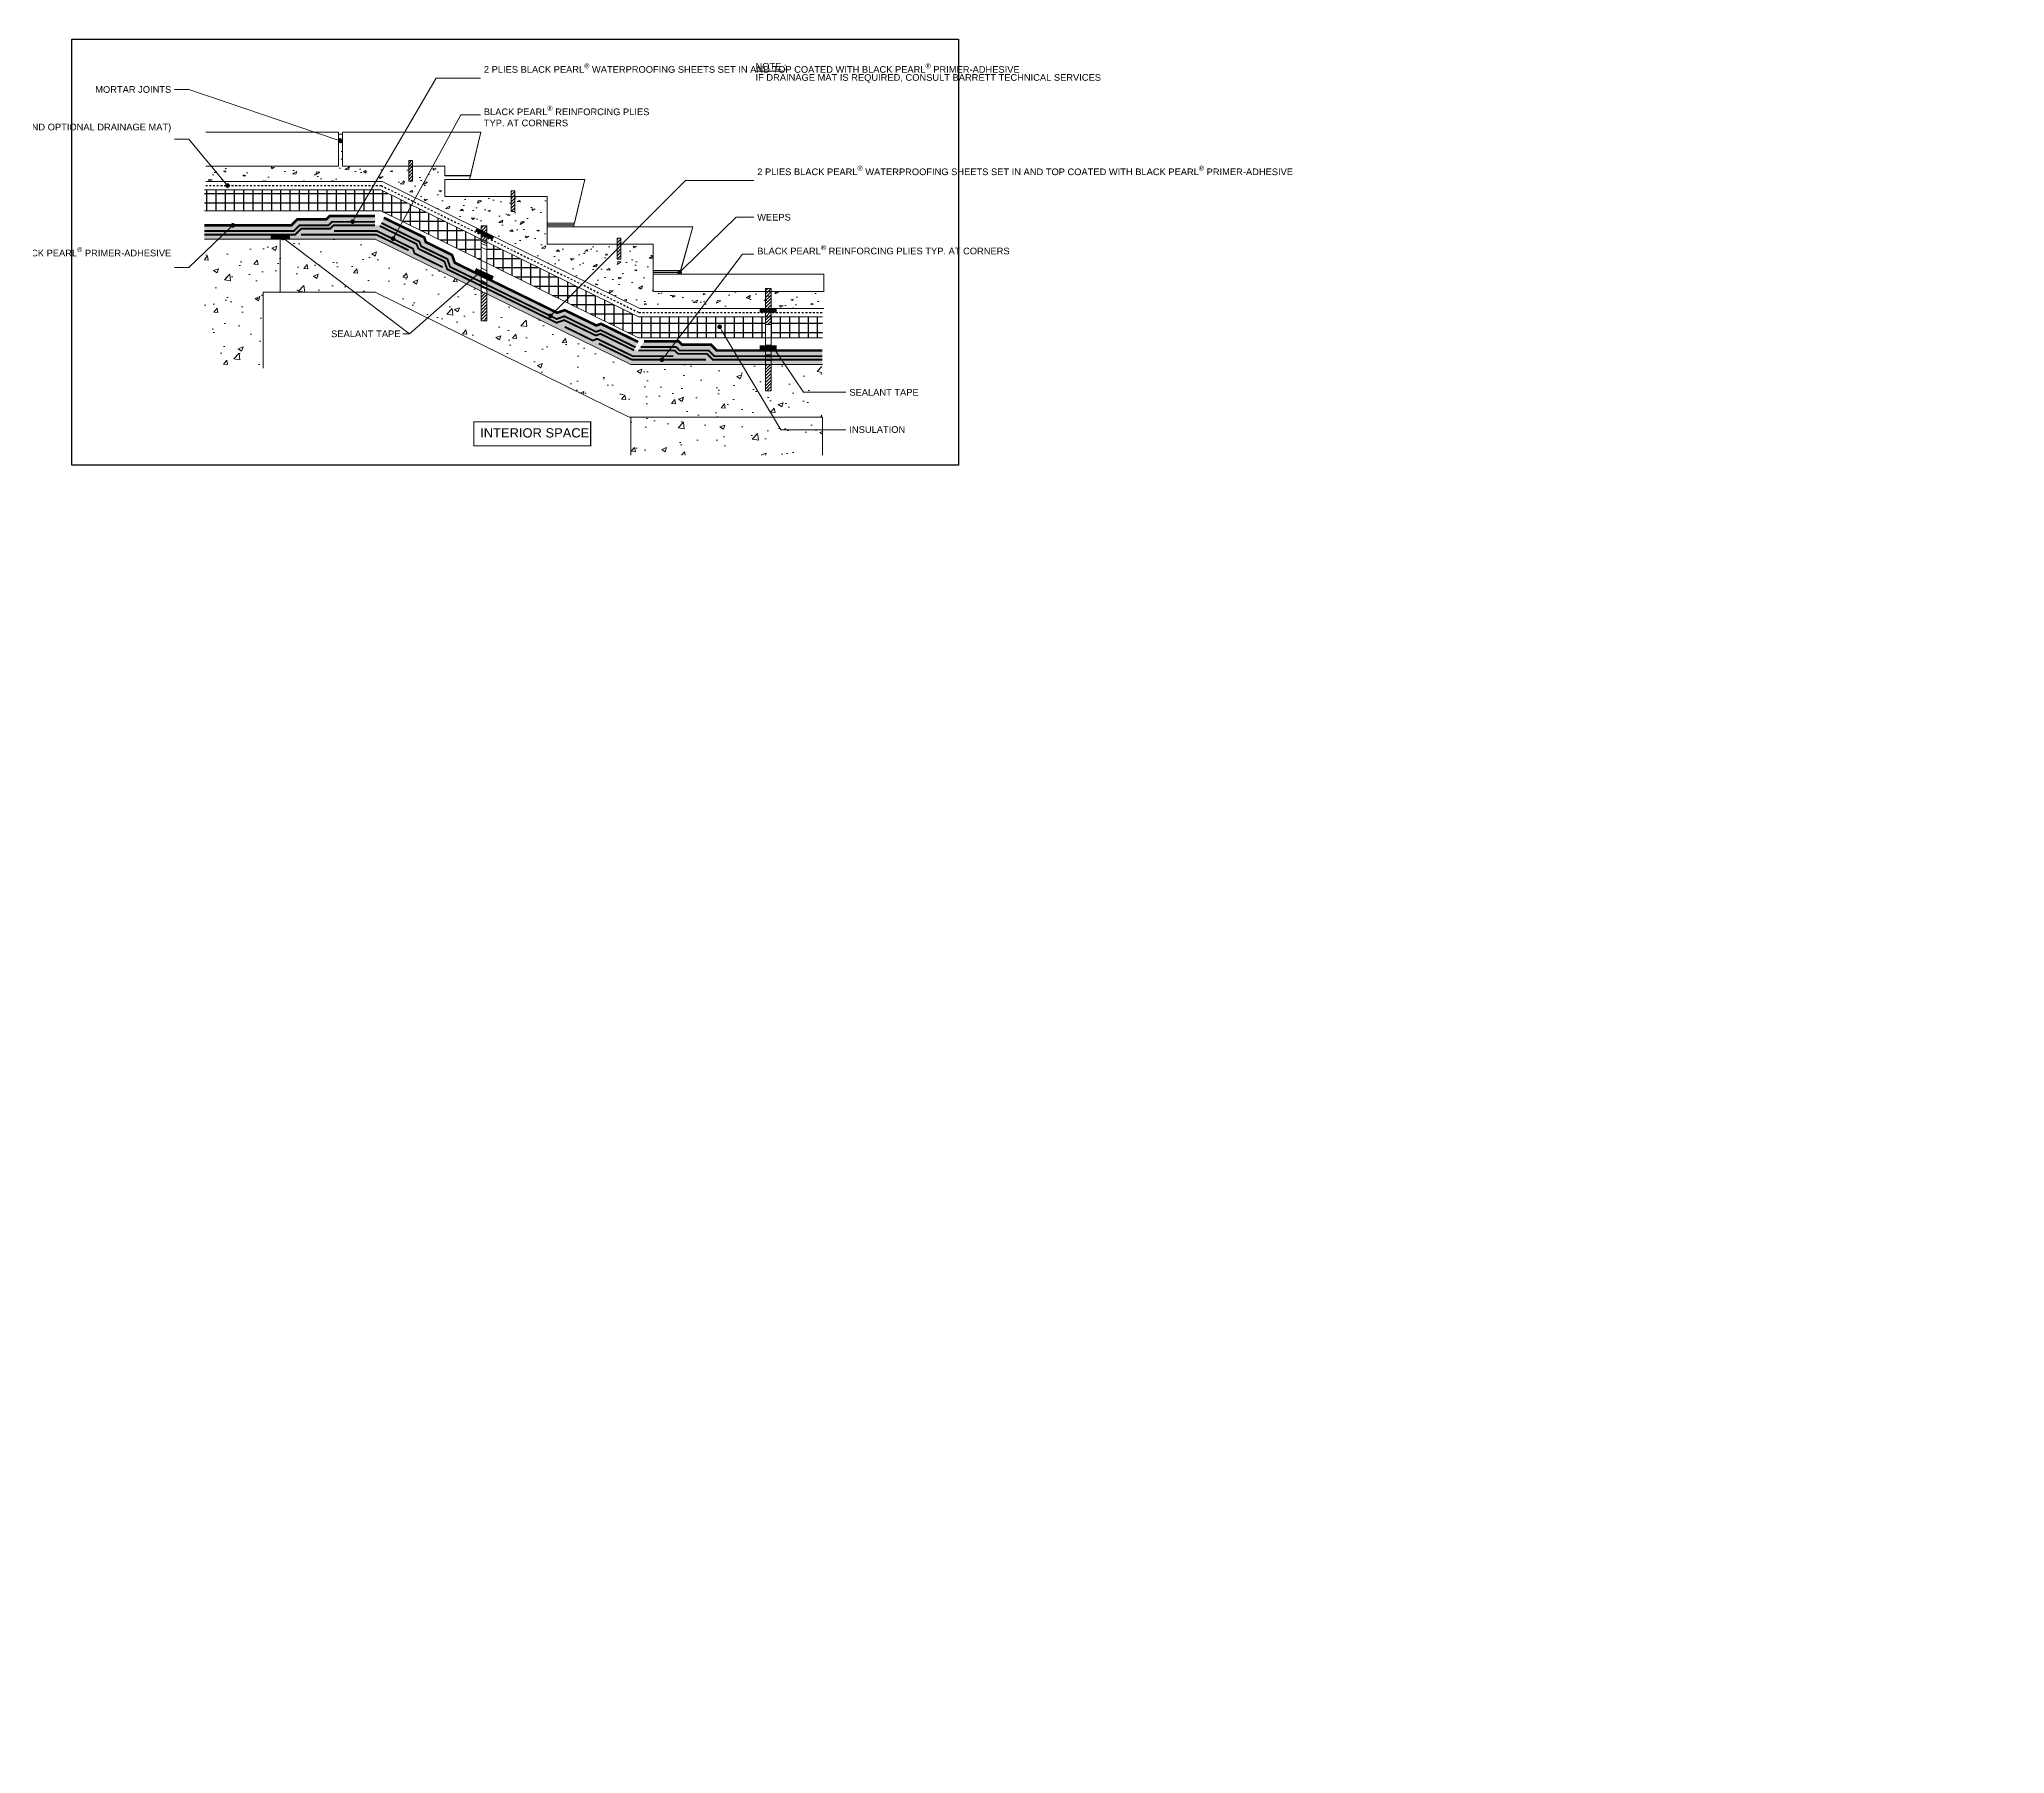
# Model space of a CAD drawing. Header units: inches. Extents: x 0 to 705, y 0 to 93.
# Drawn here: x 598.6 to 704.8, y 0 to 92.6 of the extents above; entities that cross this region are included whole.
import ezdxf
from ezdxf import colors
from ezdxf.entities.mleader import LeaderData, LeaderLine
from ezdxf.math import Vec2, Vec3

# ---------------------------------------------------------------- set-up
doc = ezdxf.new("R2010")
doc.units = ezdxf.units.IN
doc.header["$MEASUREMENT"] = 0
doc.linetypes.add('Dash', pattern=[0.25, 0.125, -0.125])
doc.layers.get('Defpoints').update_dxf_attribs({"color": 103})
doc.layers.add('BP Insulation Foam', color=9, linetype='Continuous')
for name, color, linetype, lineweight in [('BP Mastic', 191, 'Continuous', 0), ('BP Others', 190, 'Continuous', 0), ('BP Primer', 2, 'Continuous', 0), ('BP Sheet Membrane', 166, 'Continuous', 0), ('BP Text', 20, 'Continuous', 0)]:
    doc.layers.add(name, color=color, linetype=linetype, lineweight=lineweight)
doc.layers.add('BP Protection Course', color=7, linetype='Continuous', lineweight=0, true_color=0x216123)
doc.styles.get("Standard").update_dxf_attribs({"font": 'ARIALN.TTF'})
doc.styles.add('TitleBlock', font='sanss___.ttf', dxfattribs={"height": 0.125})
pattern_1 = [(216.8699, (0.08, 0.2), (0.5999999836, 0.4000000247), [0.1, -0.9]), (206.5651, (0.2, 0.14), (-0.199999832, -0.200000262), [0.2236068, -0.2236068]), (198.4349, (0.2, 0.04), (-0.400000087, -0.1999996806), [0.1264912, -0.5059644])]
pattern_2 = [(50, (687.1552, 79.2774), (2.689726, -0.23532), [0.28125, -3.09375]), (355, (687.1552, 79.2774), (-0.52032, 2.82072), [0.225, -2.475]), (100.4514, (687.3793, 79.2578), (2.16941, 2.5854), [0.23903, -2.62928]), (46.184, (687.1552, 80.0274), (4.00215, -0.6207), [0.42188, -4.64062]), (96.6356, (687.4887, 79.9757), (3.50498, 3.65294), [0.35854, -3.94393]), (351.184, (687.155, 80.0274), (3.50498, 3.65294), [0.3375, -3.7125]), (21, (687.5302, 79.84), (2.2384, -1.50982), [0.28125, -3.09375]), (326, (687.5302, 79.84), (0.91243, 2.71931), [0.225, -2.475]), (71.4514, (687.7167, 79.714), (3.15083, 1.20949), [0.23903, -2.62928]), (37.5, (687.1552, 79.2774), (0.0456, 1.248352), [0, -2.445, 0, -2.5125, 0, -2.484375]), (7.5, (687.1552, 79.2774), (0.98651, 1.479044), [0, -1.4325, 0, -2.38875, 0, -0.946875]), (327.5, (686.3189, 79.2774), (2.001834, -0.084581), [0, -0.9375, 0, -2.925, 0, -3.88125]), (317.5, (685.944, 79.2774), (2.18695, 0.375394), [0, -1.21875, 0, -1.9425, 0, -2.75625])]
pattern_3 = [(9.60285, (436.8284, 65.5181), (0.541903, 1.607184), [0.12861, -3.097972]), (157.953, (436.9336, 65.4755), (-0.541903, -1.607184), [0.113509, -2.734193]), (71.3671, (436.9336, 65.4755), (-2.639468, 1.068933), [0.067605, -1.628478]), (9.60285, (437.9096, 65.2553), (0.541903, 1.607184), [0.12861, -3.097972]), (157.953, (438.0364, 65.2768), (-0.541903, -1.607184), [0.113509, -2.734193]), (71.3671, (437.9096, 65.2553), (-2.639468, 1.068933), [0.067605, -1.628478]), (29.9515, (439.267, 65.5246), (-2.097564, 2.676116), [0.13778, -4.15939]), (128.0897, (439.267, 65.5246), (-3.723275, -2.145435), [0.10902, -3.29118]), (174.7908, (439.3864, 65.5933), (2.097564, -2.676116), [0.18741, -5.65757]), (29.9515, (436.8226, 66.7257), (-2.097564, 2.676116), [0.13778, -4.15939]), (128.0897, (436.8226, 66.7257), (-3.723275, -2.145435), [0.10902, -3.29118]), (174.7908, (436.942, 66.7945), (2.097564, -2.676116), [0.18741, -5.65757]), (29.9515, (439.737, 67.184), (-2.097564, 2.676116), [0.13778, -4.15939]), (128.0897, (439.737, 67.184), (-3.723275, -2.145435), [0.10902, -3.29118]), (174.7908, (439.8563, 67.2527), (2.097564, -2.676116), [0.18741, -5.65757]), (29.9515, (438.414, 66.0065), (-2.097564, 2.676116), [0.13778, -4.15939]), (128.0897, (438.6007, 65.9895), (-3.723275, -2.145435), [0.10902, -3.29118]), (174.7908, (438.6007, 65.9895), (2.097564, -2.676116), [0.18741, -5.65757]), (29.9515, (438.009, 64.4133), (-2.097564, 2.676116), [0.13778, -4.15939]), (128.0897, (438.1956, 64.3963), (-3.723275, -2.145435), [0.10902, -3.29118]), (174.7908, (438.1956, 64.3963), (2.097564, -2.676116), [0.18741, -5.65757]), (29.9515, (441.147, 65.0043), (-2.097564, 2.676116), [0.13778, -4.15939]), (128.0897, (441.3335, 64.9873), (-3.723275, -2.145435), [0.10902, -3.29118]), (174.7908, (441.3335, 64.9873), (2.097564, -2.676116), [0.18741, -5.65757]), (29.9515, (440.3624, 65.0983), (1.62571, 4.82155), [0.26361, -8.33072]), (71.367, (440.541, 65.082), (-5.82084, 0.53068), [0.15607, -4.93218]), (174.7908, (440.541, 65.082), (-1.62571, -4.82155), [0.17928, -5.6657]), (29.9515, (437.4172, 64.8738), (1.62571, 4.82155), [0.26361, -8.33072]), (71.367, (437.596, 64.8575), (-5.82084, 0.53068), [0.15607, -4.93218]), (174.7908, (437.596, 64.8575), (-1.62571, -4.82155), [0.17928, -5.6657]), (29.9515, (440.7663, 66.6878), (1.62571, 4.82155), [0.26361, -8.33072]), (71.367, (440.945, 66.6715), (-5.82084, 0.53068), [0.15607, -4.93218]), (174.7908, (440.945, 66.6715), (-1.62571, -4.82155), [0.17928, -5.6657]), (29.9515, (437.912, 66.4407), (1.62571, 4.82155), [0.26361, -8.33072]), (71.367, (438.0907, 66.4244), (-5.82084, 0.53068), [0.15607, -4.93218]), (174.7908, (438.0907, 66.4244), (-1.62571, -4.82155), [0.17928, -5.6657]), (29.9515, (438.3188, 67.848), (1.62571, 4.82155), [0.26361, -8.33072]), (71.367, (438.4974, 67.832), (-5.82084, 0.53068), [0.15607, -4.93218]), (174.7908, (438.4974, 67.832), (-1.62571, -4.82155), [0.17928, -5.6657]), (29.9515, (441.3558, 68.3147), (1.62571, 4.82155), [0.26361, -8.33072]), (71.367, (441.5343, 68.2985), (-5.82084, 0.53068), [0.15607, -4.93218]), (174.7908, (441.5343, 68.2985), (-1.62571, -4.82155), [0.17928, -5.6657]), (29.9515, (435.9113, 64.405), (1.62571, 4.82155), [0.26361, -8.33072]), (71.367, (435.9113, 64.405), (-5.82084, 0.53068), [0.15607, -4.93218]), (174.7908, (436.1397, 64.5365), (-1.62571, -4.82155), [0.17928, -5.6657]), (29.9515, (436.2618, 65.922), (1.62571, 4.82155), [0.26361, -8.33072]), (71.367, (436.262, 65.922), (-5.82084, 0.53068), [0.15607, -4.93218]), (174.7908, (436.49, 66.0535), (-1.62571, -4.82155), [0.17928, -5.6657]), (29.9515, (436.5187, 67.4457), (1.62571, 4.82155), [0.26361, -8.33072]), (71.367, (436.519, 67.4457), (-5.82084, 0.53068), [0.15607, -4.93218]), (174.7908, (436.747, 67.5773), (-1.62571, -4.82155), [0.17928, -5.6657]), (29.9515, (438.5756, 64.777), (1.62571, 4.82155), [0.26361, -8.33072]), (71.367, (438.5756, 64.777), (-5.82084, 0.53068), [0.15607, -4.93218]), (174.7908, (438.804, 64.9087), (-1.62571, -4.82155), [0.17928, -5.6657]), (29.9515, (439.167, 66.404), (1.62571, 4.82155), [0.26361, -8.33072]), (71.367, (439.167, 66.404), (-5.82084, 0.53068), [0.15607, -4.93218]), (174.7908, (439.3955, 66.5356), (-1.62571, -4.82155), [0.17928, -5.6657]), (29.9515, (439.616, 67.9692), (1.62571, 4.82155), [0.26361, -8.33072]), (71.367, (439.616, 67.969), (-5.82084, 0.53068), [0.15607, -4.93218]), (174.7908, (439.8445, 68.101), (-1.62571, -4.82155), [0.17895, -5.66528]), (30, (438.827, 64.249), (-0.678675, 4.7105), [0, -2.625]), (45, (435.327, 67.749), (0.64009, 7.040965), [0, -1.75]), (60, (437.077, 64.949), (-4.61817, 5.12975), [0, -0.875]), (15, (436.027, 65.99886), (1.5544902, 0.9600444), [0, -1.4]), (75, (437.077, 65.9989), (-1.080536, 1.376569), [0, -2.1]), (120, (438.827, 66.6989), (-2.15149, 0.57649), [0, -1.75]), (90, (439.527, 65.9989), (-2.1, 0.7), [0, -1.225])]
pattern_4 = [(45, (435.25223, 63.99475), (-0.08838835, 0.08838835), [])]

# ---------------------------------------------------------------- blocks, each defined once
blk = doc.blocks.new('_Dot')
at = {"color": 0, "linetype": 'ByBlock', "lineweight": -2}
blk.add_line((-0.5, 0), (-1, 0), dxfattribs=at)
at = {"color": 0, "linetype": 'ByBlock', "const_width": 0.5}
blk.add_lwpolyline([(-0.25, 0, 1), (0.25, 0, 1)], format="xyb", close=True, dxfattribs=at)

msp = doc.modelspace()

# ---------------------------------------------------------------- hatches: boundary and pattern name
at = {"layer": 'BP Insulation Foam'}
h = msp.add_hatch(dxfattribs=at)
h.set_pattern_fill('NET', color=256, scale=4)
h.set_pattern_definition([(0, (687.1552, 79.2774), (0, 0.5), []), (90, (687.1552, 79.2774), (-0.5, 3e-17), [])])
h.paths.add_polyline_path([(617.05, 84.47), (607.52, 84.47), (607.52, 83.35), (617.05, 83.35), (622.48, 80.67), (622.48, 81.39), (622.48, 81.6), (622.48, 81.8)])
h.paths.add_polyline_path([(622.79, 81.65), (622.79, 81.57), (622.79, 80.52), (630.98, 76.49), (637.84, 76.49), (637.84, 77.2), (637.84, 77.61), (630.98, 77.61)])
h.paths.add_polyline_path([(640.91, 77.61), (638.15, 77.61), (638.15, 76.49), (640.91, 76.49)])
at = {"layer": 'BP Others'}
h = msp.add_hatch(dxfattribs=at)
h.set_pattern_fill('CONCRETE', color=256, scale=3)
h.set_pattern_definition(pattern_3)
h.paths.add_polyline_path([(618.56, 85.75), (614.98, 85.75), (614.98, 87.49), (614.77, 87.49), (614.77, 85.75), (607.59, 85.75), (607.59, 84.93), (617.13, 84.93), (622.55, 82.26), (622.55, 82.78), (622.86, 82.78), (622.86, 82.11), (631.05, 78.07), (637.91, 78.07), (637.91, 78.99), (631.77, 78.99), (631.77, 79.92), (631.77, 81.55), (630.03, 81.55), (630.03, 80.74), (629.82, 80.74), (629.82, 81.55), (626.04, 81.55), (626.04, 82.48), (626.04, 84.11), (624.29, 84.11), (624.29, 83.3), (624.09, 83.3), (624.09, 84.11), (620.51, 84.11), (620.51, 85.04), (620.51, 85.75), (618.77, 85.75), (618.77, 84.93), (618.56, 84.93)])
h = msp.add_hatch(dxfattribs=at)
h.set_pattern_fill('ANSI31', color=256)
h.set_pattern_definition([(45, (435.32701, 64.24886), (-0.08838835, 0.08838835), [])])
h.paths.add_polyline_path([(618.77, 86.06), (618.56, 86.06), (618.56, 85.75), (618.77, 85.75)])
h.paths.add_polyline_path([(618.77, 85.75), (618.56, 85.75), (618.56, 84.93), (618.77, 84.93)])
h.paths.add_polyline_path([(624.29, 84.42), (624.09, 84.42), (624.09, 84.11), (624.29, 84.11)])
h.paths.add_polyline_path([(624.29, 84.11), (624.09, 84.11), (624.09, 83.3), (624.29, 83.3)])
h.paths.add_polyline_path([(630.03, 81.55), (629.82, 81.55), (629.82, 80.74), (630.03, 80.74)])
h.paths.add_polyline_path([(630.03, 81.86), (629.82, 81.86), (629.82, 81.55), (630.03, 81.55)])
h = msp.add_hatch(dxfattribs=at)
h.set_pattern_fill('AR-CONC', color=256, scale=0.375)
h.set_pattern_definition(pattern_2)
h.paths.add_polyline_path([(611.62, 81.81), (607.52, 81.81), (607.52, 74.85), (610.7, 74.85), (610.7, 78.95), (611.62, 78.95)])
h.paths.add_polyline_path([(616.74, 81.81), (611.62, 81.81), (611.62, 78.95), (616.74, 78.95), (630.47, 72.19), (640.89, 72.19), (640.89, 75.05), (638.15, 75.05), (638.15, 73.62), (637.84, 73.62), (637.84, 75.05), (630.57, 75.05), (622.79, 78.86), (622.79, 77.41), (622.48, 77.41), (622.48, 79.01)])
h = msp.add_hatch(dxfattribs=at)
h.set_pattern_fill('ANSI31', color=256)
h.set_pattern_definition(pattern_4)
h.paths.add_polyline_path([(622.79, 82.53), (622.48, 82.53), (622.48, 81.81), (622.79, 81.67)])
h.paths.add_polyline_path([(622.79, 78.86), (622.48, 79.01), (622.48, 77.41), (622.79, 77.41)])
h = msp.add_hatch(dxfattribs=at)
h.set_pattern_fill('ANSI31', color=256)
h.set_pattern_definition(pattern_4)
h.paths.add_polyline_path([(638.15, 79.15), (637.84, 79.15), (637.84, 78.74), (638.15, 78.74)])
h = msp.add_hatch(dxfattribs=at)
h.set_pattern_fill('ANSI31', color=256)
h.set_pattern_definition(pattern_4)
h.paths.add_polyline_path([(638.15, 78.74), (637.84, 78.74), (637.84, 77.2), (638.15, 77.2)])
h.paths.add_polyline_path([(638.15, 75.05), (637.84, 75.05), (637.84, 73.62), (638.15, 73.62)])
h = msp.add_hatch(dxfattribs=at)
h.set_pattern_fill('CONCRETE', color=256, scale=3)
h.set_pattern_definition(pattern_3)
h.paths.add_polyline_path([(640.99, 78.99), (638.22, 78.99), (638.22, 78.07), (640.99, 78.07)])
h = msp.add_hatch(dxfattribs=at)
h.set_pattern_fill('AR-CONC', color=256, scale=0.375)
h.set_pattern_definition(pattern_2)
h.paths.add_polyline_path([(640.91, 72.19), (630.57, 72.19), (630.57, 70.14), (640.91, 70.14)])
at = {"layer": 'BP Primer'}
h = msp.add_hatch(dxfattribs=at)
h.set_pattern_fill('WOOD6', color=6, scale=0.2, pattern_type=2)
h.set_pattern_definition(pattern_1)
h.paths.add_polyline_path([(620.9, 80.96), (619.48, 81.66), (619.4, 81.91), (617.21, 82.97), (616.99, 82.53), (616.92, 82.56), (616.73, 82.56), (616.73, 83.06), (614.29, 83.06), (614.1, 82.88), (612.53, 82.88), (612.22, 82.56), (607.52, 82.56), (607.52, 81.81), (616.74, 81.81), (622.48, 79.01), (622.48, 79.24), (622.48, 79.84), (621.05, 80.54)])
h = msp.add_hatch(dxfattribs=at)
h.set_pattern_fill('WOOD6', color=6, scale=0.2, pattern_type=2)
h.set_pattern_definition(pattern_1)
h.paths.add_polyline_path([(622.79, 79.69), (622.79, 78.86), (630.57, 75.05), (640.91, 75.05), (640.91, 75.8), (635.2, 75.8), (634.89, 76.12), (633.32, 76.12), (633.14, 76.3), (631.27, 76.3), (630.97, 75.8), (630.74, 75.8), (630.96, 76.26), (628.95, 77.24), (628.7, 77.15), (626.99, 77.98), (626.56, 77.85)])

# ---------------------------------------------------------------- linework, layer by layer
at = {"linetype": 'Dash', "ltscale": 0.5}
msp.add_lwpolyline([(607.59, 84.71), (617.07, 84.71), (631, 77.85), (640.99, 77.85)], dxfattribs=at)
at = {"layer": 'BP Mastic', "const_width": 0.2}
for points in [[(611.11, 81.91), (612.03, 81.91), (612.14, 81.91)], [(622.19, 82.33), (623.13, 81.86)], [(622.16, 80.16), (623.12, 79.72)], [(637.53, 77.95), (638.45, 77.95)], [(637.53, 75.97), (638.45, 75.97)]]:
    msp.add_lwpolyline(points, dxfattribs=at)
at = {"layer": 'BP Others'}
for p, q in [((614.77, 87.6), (607.59, 87.6)), ((614.77, 85.75), (614.77, 87.6)), ((614.77, 87.49), (614.98, 87.49)), ((622.45, 87.6), (621.84, 85.04)), ((607.59, 85.75), (614.77, 85.75)), ((620.51, 85.24), (621.89, 85.24)), ((620.51, 85.04), (628.08, 85.04)), ((628.08, 85.04), (627.47, 82.48)), ((607.52, 84.47), (617.05, 84.47)), ((617.05, 84.47), (630.98, 77.61)), ((626.04, 84.11), (620.51, 84.11)), ((626.04, 82.48), (626.04, 84.11)), ((607.52, 83.35), (617.05, 83.35)), ((617.05, 83.35), (630.98, 76.49)), ((616.74, 81.81), (607.52, 81.81)), ((611.62, 81.81), (611.62, 78.95)), ((630.57, 75.05), (616.74, 81.81)), ((622.48, 82.53), (622.48, 77.41)), ((622.79, 77.41), (622.79, 82.53)), ((626.04, 82.68), (627.52, 82.68)), ((626.04, 81.55), (626.04, 82.48)), ((626.04, 82.48), (633.51, 82.48)), ((633.2, 79.92), (633.92, 82.48)), ((631.77, 81.55), (626.04, 81.55)), ((631.77, 79.92), (631.77, 81.55)), ((631.77, 80.12), (633.26, 80.12)), ((631.77, 78.99), (631.77, 79.92)), ((631.77, 79.92), (640.99, 79.92)), ((610.7, 78.95), (610.7, 74.85)), ((610.7, 78.95), (616.74, 78.95)), ((616.74, 78.95), (630.47, 72.19)), ((640.99, 78.99), (631.77, 78.99)), ((637.84, 78.74), (637.84, 73.62)), ((638.15, 78.74), (637.84, 78.74)), ((638.15, 73.62), (638.15, 78.74)), ((630.98, 77.61), (640.91, 77.61)), ((630.98, 76.49), (640.91, 76.49)), ((640.91, 75.05), (630.57, 75.05)), ((630.47, 72.19), (640.91, 72.19)), ((630.57, 72.19), (630.57, 70.14)), ((640.91, 70.14), (640.91, 72.19))]:
    msp.add_line(p, q, dxfattribs=at)
for points in [[(614.98, 87.6), (622.45, 87.6), (621.89, 85.24), (620.51, 85.24), (620.51, 85.75), (614.98, 85.75)], [(618.56, 84.94), (618.77, 84.94), (618.77, 86.07), (618.56, 86.07)], [(620.51, 85.04), (628.08, 85.04), (627.52, 82.68), (626.04, 82.68), (626.04, 84.11), (620.51, 84.11)], [(624.09, 83.3), (624.29, 83.3), (624.29, 84.42), (624.09, 84.42)], [(624.29, 84.11), (624.29, 83.3), (624.09, 83.3), (624.09, 84.11)], [(622.48, 82.53), (622.79, 82.53), (622.79, 81.57), (622.48, 81.74)], [(626.04, 82.48), (633.51, 82.48), (633.92, 82.48), (633.26, 80.12), (631.77, 80.12), (631.77, 81.55), (626.04, 81.55)], [(629.82, 80.74), (630.03, 80.74), (630.03, 81.86), (629.82, 81.86)], [(622.79, 81.45), (622.79, 81.24), (622.48, 81.39), (622.48, 81.6)], [(622.79, 81.24), (622.79, 80.11), (622.48, 80.27), (622.48, 81.39)], [(622.79, 80.11), (622.79, 79.42), (622.48, 79.59), (622.48, 80.27)], [(631.77, 79.92), (640.99, 79.92), (640.99, 78.99), (631.77, 78.99)], [(622.79, 79.29), (622.79, 79.09), (622.48, 79.24), (622.48, 79.44)], [(622.79, 79.09), (622.79, 78.86), (622.48, 79.01), (622.48, 79.24)], [(622.79, 78.86), (622.79, 77.41), (622.48, 77.41), (622.48, 79.01)], [(637.84, 78.74), (637.84, 79.15), (638.15, 79.15), (638.15, 78.74)], [(638.15, 77.2), (638.15, 76.08), (637.84, 76.08), (637.84, 77.2)], [(638.15, 76.08), (638.15, 75.57), (637.84, 75.57), (637.84, 76.08)], [(638.15, 75.46), (638.15, 75.26), (637.84, 75.26), (637.84, 75.46)], [(638.15, 75.26), (638.15, 75.05), (637.84, 75.05), (637.84, 75.26)], [(638.15, 75.05), (638.15, 73.62), (637.84, 73.62), (637.84, 75.05)]]:
    msp.add_lwpolyline(points, close=True, dxfattribs=at)
at = {"layer": 'BP Others', "const_width": 0.064}
for points in [[(620.51, 85.24), (621.94, 85.24)], [(626.04, 82.58), (627.47, 82.58)], [(631.77, 80.02), (633.2, 80.02)]]:
    msp.add_lwpolyline(points, dxfattribs=at)
at = {"layer": 'BP Others'}
msp.add_lwpolyline([(640.99, 78.07), (631.05, 78.07), (617.13, 84.93), (607.59, 84.93)], dxfattribs=at)
at = {"layer": 'BP Others', "const_width": 0.064}
msp.add_lwpolyline([(622.08, 71.95), (622.08, 70.65), (628.39, 70.65), (628.39, 71.95)], close=True, dxfattribs=at)
at = {"layer": 'BP Protection Course', "ltscale": 0.2, "const_width": 0.141}
for points in [[(616.73, 83.06), (614.29, 83.06), (614.1, 82.88), (612.53, 82.88), (612.22, 82.56), (607.52, 82.56)], [(630.96, 76.26), (628.95, 77.24), (628.7, 77.15), (626.99, 77.98), (626.58, 77.84), (621.05, 80.54), (620.9, 80.96), (619.48, 81.66), (619.4, 81.91), (617.21, 82.97)], [(640.91, 75.8), (635.2, 75.8), (634.89, 76.12), (633.32, 76.12), (633.14, 76.3), (631.27, 76.3)]]:
    msp.add_lwpolyline(points, dxfattribs=at)
at = {"layer": 'BP Sheet Membrane', "const_width": 0.1}
for points in [[(616.73, 82.75), (614.41, 82.75), (614.23, 82.56), (612.66, 82.56), (612.35, 82.25), (607.52, 82.25)], [(616.73, 82.56), (614.49, 82.56), (614.31, 82.38), (612.74, 82.38), (612.43, 82.06), (607.52, 82.06)], [(612.74, 82.06), (616.8, 82.06), (618.56, 81.21)], [(620.4, 80.3), (618.87, 81.05), (618.79, 81.3), (616.85, 82.25), (614.52, 82.25)], [(630.74, 75.81), (628.92, 76.7), (628.67, 76.61), (626.96, 77.44), (626.55, 77.3), (620.64, 80.19), (620.49, 80.61), (619.08, 81.3), (618.99, 81.55), (616.99, 82.53)], [(630.82, 75.97), (628.93, 76.9), (628.68, 76.81), (626.97, 77.65), (626.56, 77.5), (620.79, 80.32), (620.65, 80.74), (619.23, 81.43), (619.14, 81.68), (617.08, 82.69)], [(632.85, 75.49), (630.67, 75.49), (628.75, 76.43), (628.5, 76.34), (626.99, 77.08)], [(634.62, 75.3), (630.63, 75.3), (628.83, 76.18)], [(640.91, 75.3), (634.99, 75.3), (634.68, 75.62), (633.12, 75.62), (632.93, 75.8), (630.97, 75.8)], [(640.91, 75.49), (635.07, 75.49), (634.76, 75.8), (633.19, 75.8), (633.01, 75.99), (631.09, 75.99)]]:
    msp.add_lwpolyline(points, dxfattribs=at)
at = {"layer": 'Defpoints'}
msp.add_lwpolyline([(600.36, 92.61), (648.26, 92.61), (648.26, 69.61), (600.36, 69.61)], close=True, dxfattribs=at)

# ---------------------------------------------------------------- texts
at = {"layer": 'BP Others', "style": 'TitleBlock'}
msp.add_text('INTERIOR SPACE', height=0.5, dxfattribs=at).set_placement((622.42, 71.1))

# ---------------------------------------------------------------- leaders
at = {"layer": 'BP Text'}
ml = msp.add_multileader_mtext('Standard', dxfattribs=at)
ml.set_content('\\A1;{\\fArial|b0|i0|c0|p34;\\LNOTE\\l :\\PIF DRAINAGE MAT IS REQUIRED, CONSULT BARRETT TECHNICAL SERVICES}', color=256)
ml.set_leader_properties(color=256, lineweight=0)
ml.set_arrow_properties(name='DOT')
ml.build(insert=Vec2(0, 0))
ml.multileader.update_dxf_attribs({"text_left_attachment_type": 2, "text_right_attachment_type": 2, "dogleg_length": 0.36, "arrow_head_size": 0.25, "scale": 4})
ctx = ml.context
ctx.base_point, ctx.scale, ctx.char_height, ctx.arrow_head_size, ctx.landing_gap_size, ctx.plane_origin = Vec3(637.12, 90.24), 4, 0.36, 0.25, 0.18, Vec3(653.26, 96.14)
ctx.left_attachment, ctx.right_attachment = 2, 2
notes = []
notes.append((ctx, [(0, (0, 0, 0), (0, 0), (1, 0), 1, [])]))
ctx.mtext.insert, ctx.mtext.width, ctx.mtext.flow_direction = Vec3(637.3, 91.33), 8.3544, 5
ml = msp.add_multileader_mtext('Standard', dxfattribs=at)
ml.set_content('\\A1;{\\fArial|b0|i0|c0|p34;2 PLIES BLACK PEARL\\H0.75833x;\\S®^ ;\\H1.31869x; WATERPROOFING SHEETS SET IN AND TOP COATED WITH BLACK PEARL\\H0.75833x;\\S®^ ;\\H1.31869x; PRIMER-ADHESIVE}', color=256)
ml.set_leader_properties(color=256, lineweight=0)
ml.set_arrow_properties(name='DOT')
ml.build(insert=Vec2(0, 0))
ml.multileader.update_dxf_attribs({"text_left_attachment_type": 2, "text_right_attachment_type": 2, "dogleg_length": 0.36, "arrow_head_size": 0.25, "scale": 4})
ctx = ml.context
ctx.base_point, ctx.scale, ctx.char_height, ctx.arrow_head_size, ctx.landing_gap_size, ctx.plane_origin = Vec3(622.44, 90.51), 4, 0.36, 0.25, 0.18, Vec3(652.24, 95.4)
ctx.left_attachment, ctx.right_attachment = 2, 2
notes.append((ctx, [(0, (1, 1, 0), (620.04, 90.51), (1, 0), 2.4, [(1, [(615.53, 82.76)], 0, [])])]))
ctx.mtext.insert, ctx.mtext.width, ctx.mtext.flow_direction = Vec3(622.62, 91.31), 10.3715, 5
ml = msp.add_multileader_mtext('Standard', dxfattribs=at)
ml.set_content('\\A1;{\\fArial|b0|i0|c0|p34;MORTAR JOINTS}', color=256)
ml.set_leader_properties(color=256, lineweight=0)
ml.set_arrow_properties(name='DOT')
ml.build(insert=Vec2(0, 0))
ml.multileader.update_dxf_attribs({"text_left_attachment_type": 2, "text_right_attachment_type": 2, "dogleg_length": 0.36, "arrow_head_size": 0.25, "scale": 4})
ctx = ml.context
ctx.base_point, ctx.scale, ctx.char_height, ctx.arrow_head_size, ctx.landing_gap_size, ctx.plane_origin = Vec3(601.51, 89.9), 4, 0.36, 0.25, 0.18, Vec3(642.6, 100.48)
ctx.left_attachment, ctx.right_attachment, ctx.text_align_type = 2, 2, 2
notes.append((ctx, [(1, (1, 1, 0), (606.68, 89.9), (-1, 0), 0.768, [(1, [(614.88, 87.12)], 0, [])])]))
ctx.mtext.insert, ctx.mtext.width, ctx.mtext.alignment, ctx.mtext.flow_direction = Vec3(605.73, 90.08), 15.6074, 3, 5
ml = msp.add_multileader_mtext('Standard', dxfattribs=at)
ml.set_content('\\A1;{\\fArial|b0|i0|c0|p34;BLACK PEARL\\H0.75833x;\\S®^ ;\\H1.31869x; REINFORCING PLIES \\PTYP. AT CORNERS}', color=256)
ml.set_leader_properties(color=256, lineweight=0)
ml.set_arrow_properties(name='DOT')
ml.build(insert=Vec2(0, 0))
ml.multileader.update_dxf_attribs({"text_left_attachment_type": 2, "text_right_attachment_type": 2, "dogleg_length": 0.36, "arrow_head_size": 0.25, "scale": 4})
ctx = ml.context
ctx.base_point, ctx.scale, ctx.char_height, ctx.arrow_head_size, ctx.landing_gap_size, ctx.plane_origin = Vec3(622.44, 88.53), 4, 0.36, 0.25, 0.18, Vec3(648.03, 93.14)
ctx.left_attachment, ctx.right_attachment = 2, 2
notes.append((ctx, [(0, (1, 1, 0), (621.37, 88.53), (1, 0), 1.07, [(1, [(617.72, 81.84)], 0, [])])]))
ctx.mtext.insert, ctx.mtext.width, ctx.mtext.flow_direction = Vec3(622.62, 89.02), 9.3995, 5
ml = msp.add_multileader_mtext('Standard', dxfattribs=at)
ml.set_content('\\A1;{\\fArial|b0|i0|c0|p34;FILTER FABRIC (AND OPTIONAL DRAINAGE MAT)}', color=256)
ml.set_leader_properties(color=256, lineweight=0)
ml.set_arrow_properties(name='DOT')
ml.build(insert=Vec2(0, 0))
ml.multileader.update_dxf_attribs({"text_left_attachment_type": 2, "text_right_attachment_type": 2, "dogleg_length": 0.36, "arrow_head_size": 0.25, "scale": 4})
ctx = ml.context
ctx.base_point, ctx.scale, ctx.char_height, ctx.arrow_head_size, ctx.landing_gap_size, ctx.plane_origin = Vec3(601.62, 87.21), 4, 0.36, 0.25, 0.18, Vec3(650.46, 101.9)
ctx.left_attachment, ctx.right_attachment, ctx.text_align_type = 2, 2, 2
notes.append((ctx, [(1, (1, 1, 0), (606.68, 87.21), (-1, 0), 0.768, [(1, [(608.77, 84.71)], 0, [])])]))
ctx.mtext.insert, ctx.mtext.width, ctx.mtext.alignment, ctx.mtext.flow_direction = Vec3(605.73, 88.05), 4.8496, 3, 5
ml = msp.add_multileader_mtext('Standard', dxfattribs=at)
ml.set_content('\\A1;{\\fArial|b0|i0|c0|p34;2 PLIES BLACK PEARL\\H0.75833x;\\S®^ ;\\H1.31869x; WATERPROOFING SHEETS SET IN AND TOP COATED WITH BLACK PEARL\\H0.75833x;\\S®^ ;\\H1.31869x; PRIMER-ADHESIVE}', color=256)
ml.set_leader_properties(color=256, lineweight=0)
ml.set_arrow_properties(name='DOT')
ml.build(insert=Vec2(0, 0))
ml.multileader.update_dxf_attribs({"text_left_attachment_type": 2, "text_right_attachment_type": 2, "dogleg_length": 0.36, "arrow_head_size": 0.25, "scale": 4})
ctx = ml.context
ctx.base_point, ctx.scale, ctx.char_height, ctx.arrow_head_size, ctx.landing_gap_size, ctx.plane_origin = Vec3(637.21, 84.98), 4, 0.36, 0.25, 0.18, Vec3(663.66, 90.67)
ctx.left_attachment, ctx.right_attachment = 2, 2
notes.append((ctx, [(0, (1, 1, 0), (633.51, 84.98), (1, 0), 3.7, [(1, [(626.22, 77.67)], 0, [])])]))
ctx.mtext.insert, ctx.mtext.width, ctx.mtext.flow_direction = Vec3(637.39, 85.78), 10.5866, 5
ml = msp.add_multileader_mtext('Standard', dxfattribs=at)
ml.set_content('\\A1;{\\fArial|b0|i0|c0|p34;WEEPS}', color=256)
ml.set_leader_properties(color=256, lineweight=0)
ml.set_arrow_properties(name='DOT')
ml.build(insert=Vec2(0, 0))
ml.multileader.update_dxf_attribs({"text_left_attachment_type": 2, "text_right_attachment_type": 2, "dogleg_length": 0.36, "arrow_head_size": 0.25, "scale": 4})
ctx = ml.context
ctx.base_point, ctx.scale, ctx.char_height, ctx.arrow_head_size, ctx.landing_gap_size, ctx.plane_origin = Vec3(637.21, 83), 4, 0.36, 0.25, 0.18, Vec3(654.9, 88.55)
ctx.left_attachment, ctx.right_attachment = 2, 2
notes.append((ctx, [(0, (1, 1, 0), (636.26, 83), (1, 0), 0.952, [(1, [(633.2, 80.02)], 0, [])])]))
ctx.mtext.insert, ctx.mtext.width, ctx.mtext.flow_direction = Vec3(637.39, 83.18), 15.6074, 5
ml = msp.add_multileader_mtext('Standard', dxfattribs=at)
ml.set_content('\\A1;{\\fArial|b0|i0|c0|p34;PROTECTION COURSE SET IN BLACK PEARL\\H0.75833x;\\S®^ ;\\H1.31869x; PRIMER-ADHESIVE}', color=256)
ml.set_leader_properties(color=256, lineweight=0)
ml.set_arrow_properties(name='DOT')
ml.build(insert=Vec2(0, 0))
ml.multileader.update_dxf_attribs({"text_left_attachment_type": 2, "text_right_attachment_type": 2, "dogleg_length": 0.36, "arrow_head_size": 0.25, "scale": 4})
ctx = ml.context
ctx.base_point, ctx.scale, ctx.char_height, ctx.arrow_head_size, ctx.landing_gap_size, ctx.plane_origin = Vec3(600.95, 80.29), 4, 0.36, 0.25, 0.18, Vec3(644.62, 98.1)
ctx.left_attachment, ctx.right_attachment, ctx.text_align_type = 2, 2, 2
notes.append((ctx, [(1, (1, 1, 0), (606.68, 80.29), (-1, 0), 0.768, [(1, [(609.06, 82.56)], 0, [])])]))
ctx.mtext.insert, ctx.mtext.width, ctx.mtext.alignment, ctx.mtext.flow_direction = Vec3(605.73, 81.39), 5.2355, 3, 5
ml = msp.add_multileader_mtext('Standard', dxfattribs=at)
ml.set_content('\\A1;{\\fArial|b0|i0|c0|p34;SEALANT TAPE}', color=256)
ml.set_leader_properties(color=256, lineweight=0)
ml.set_arrow_properties(name='DOT')
ml.build(insert=Vec2(0, 0))
ml.multileader.update_dxf_attribs({"text_left_attachment_type": 2, "text_right_attachment_type": 2, "dogleg_length": 0.36, "arrow_head_size": 0.25, "scale": 4})
ctx = ml.context
ctx.base_point, ctx.scale, ctx.char_height, ctx.arrow_head_size, ctx.landing_gap_size, ctx.plane_origin = Vec3(614.19, 76.7), 4, 0.36, 0.25, 0.18, Vec3(627.09, 80.19)
ctx.left_attachment, ctx.right_attachment = 2, 2
notes.append((ctx, [(1, (1, 1, 0), (618.61, 76.7), (-1, 0), 0.36, [(1, [(611.77, 81.88)], 0, []), (0, [(622.39, 80.01)], 0, [])])]))
ctx.mtext.insert, ctx.mtext.width, ctx.mtext.flow_direction = Vec3(614.37, 76.88), 15.6074, 5
ml = msp.add_multileader_mtext('Standard', dxfattribs=at)
ml.set_content('\\A1;{\\fArial|b0|i0|c0|p34;BLACK PEARL\\H0.75833x;\\S®^ ;\\H1.31869x; REINFORCING PLIES TYP. AT CORNERS}', color=256)
ml.set_leader_properties(color=256, lineweight=0)
ml.set_arrow_properties(name='DOT')
ml.build(insert=Vec2(0, 0))
ml.multileader.update_dxf_attribs({"text_left_attachment_type": 2, "text_right_attachment_type": 2, "dogleg_length": 0.36, "arrow_head_size": 0.25, "scale": 4})
ctx = ml.context
ctx.base_point, ctx.scale, ctx.char_height, ctx.arrow_head_size, ctx.landing_gap_size, ctx.plane_origin = Vec3(637.21, 81.01), 4, 0.36, 0.25, 0.18, Vec3(661.25, 86.94)
ctx.left_attachment, ctx.right_attachment = 2, 2
notes.append((ctx, [(0, (1, 1, 0), (636.6, 81.01), (1, 0), 0.61, [(0, [(632.24, 75.3)], 0, [])])]))
ctx.mtext.insert, ctx.mtext.width, ctx.mtext.flow_direction = Vec3(637.39, 81.5), 9.5476, 5
ml = msp.add_multileader_mtext('Standard', dxfattribs=at)
ml.set_content('\\A1;{\\fArial|b0|i0|c0|p34;INSULATION}', color=256)
ml.set_leader_properties(color=256, lineweight=0)
ml.set_arrow_properties(name='DOT')
ml.build(insert=Vec2(0, 0))
ml.multileader.update_dxf_attribs({"text_left_attachment_type": 2, "text_right_attachment_type": 2, "dogleg_length": 0.36, "arrow_head_size": 0.25, "scale": 4})
ctx = ml.context
ctx.base_point, ctx.scale, ctx.char_height, ctx.arrow_head_size, ctx.landing_gap_size, ctx.plane_origin = Vec3(642.19, 71.52), 4, 0.36, 0.25, 0.18, Vec3(663.6, 74.63)
ctx.left_attachment, ctx.right_attachment = 2, 2
notes.append((ctx, [(0, (1, 1, 0), (638.67, 71.52), (1, 0), 3.51, [(1, [(635.36, 77.08)], 0, [])])]))
ctx.mtext.insert, ctx.mtext.width, ctx.mtext.flow_direction = Vec3(642.37, 71.71), 15.6074, 5
ml = msp.add_multileader_mtext('Standard', dxfattribs=at)
ml.set_content('\\A1;{\\fArial|b0|i0|c0|p34;SEALANT TAPE}', color=256)
ml.set_leader_properties(color=256, lineweight=0)
ml.set_arrow_properties(name='DOT')
ml.build(insert=Vec2(0, 0))
ml.multileader.update_dxf_attribs({"text_left_attachment_type": 2, "text_right_attachment_type": 2, "dogleg_length": 0.36, "arrow_head_size": 0.25, "scale": 4})
ctx = ml.context
ctx.base_point, ctx.scale, ctx.char_height, ctx.arrow_head_size, ctx.landing_gap_size, ctx.plane_origin = Vec3(642.19, 73.54), 4, 0.36, 0.25, 0.18, Vec3(663.09, 78.08)
ctx.left_attachment, ctx.right_attachment = 2, 2
notes.append((ctx, [(0, (1, 1, 0), (639.9, 73.54), (1, 0), 2.28, [(1, [(638.29, 75.92)], 0, [])])]))
ctx.mtext.insert, ctx.mtext.width, ctx.mtext.flow_direction = Vec3(642.37, 73.72), 15.6074, 5
for ctx, leaders in notes:
    for number, flags, end, landing, length, lines in leaders:
        leader = LeaderData()
        leader.index, (leader.has_last_leader_line, leader.has_dogleg_vector, leader.attachment_direction) = number, flags
        leader.last_leader_point, leader.dogleg_vector, leader.dogleg_length = Vec3(end), Vec3(landing), length
        for number, points, colour, breaks in lines:
            line = LeaderLine()
            line.index, line.vertices, line.color, line.breaks = number, Vec3.list(points), colors.encode_raw_color(colour), breaks
            leader.lines.append(line)
        ctx.leaders.append(leader)

doc.saveas('drawing.dxf')
